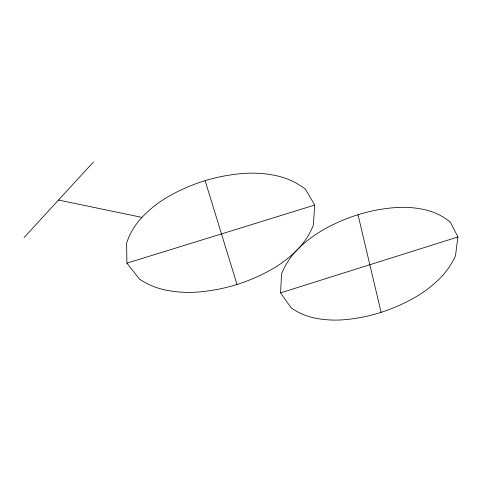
<?xml version="1.0" encoding="UTF-8"?>
<svg xmlns="http://www.w3.org/2000/svg" width="482" height="482" viewBox="0 0 482 482"><rect width="100%" height="100%" fill="white"/><g stroke="black" fill="none" stroke-linecap="round" stroke-linejoin="round"><path stroke-width="0.72" d="M280.566 292.881L281.566 273.981A68.119 61.636 -33.8 0 1 297.358 249.682A72.258 69.751 -30.2 0 0 313.39 225.016L314.698 205.079L305.522 189.293A75.065 70.938 -26.3 0 0 277.337 175.93A109.42 102.094 -21.9 0 0 245.037 173.369A161.795 147.438 -19.9 0 0 167.706 196.975A109.788 102.329 -17 0 0 141.955 217.388A71.42 67.396 -11.1 0 0 126.621 243.097L126.917 263.166L139.455 279.084A72.957 70.113 -5.6 0 0 167.091 290.369A115.849 113.565 -3.5 0 0 198.891 291.965A181.901 179.364 56.7 0 0 272.451 268.926A115.288 113.439 -23.3 0 0 297.358 249.682A105.07 93.46 -34.1 0 1 322.428 230.312A155.071 134.852 -33 0 1 395.354 207.597A105.094 92.93 -36.5 0 1 425.076 209.784A72.3 64.293 -39.9 0 1 450.357 222.178L457.9 236.975L455.49 255.773A69.733 62.907 -43.9 0 1 439.138 279.138A111.191 102.106 -46.1 0 1 414.882 297.454A173.556 162.47 -54 0 1 345.323 319.632A110.993 102.871 -43.3 0 1 315.987 318.307A69.535 63.992 -36.9 0 1 291.14 307.817L280.566 292.881L457.9 236.975M24.1 237.536L93.532 161.904M126.917 263.166L314.698 205.079M58.509 200.054L141.955 217.388M205.109 180.666L237.017 284.458M358.006 214.725L381.099 312.33"/></g></svg>
